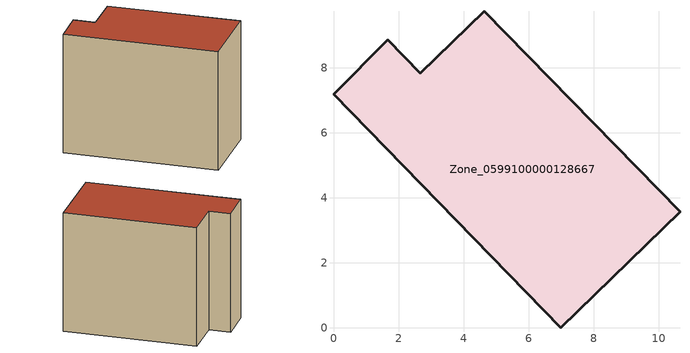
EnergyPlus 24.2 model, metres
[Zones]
Zone_0599100000128667
 floor ground (C_G): 6.99,0 0,7.18 1.68,8.87 2.67,7.83 4.63,9.74 10.65,3.57 z0
 wall outside (C_F): 2.67,7.83 1.68,8.87 0,7.18 6.99,0 10.65,3.57 4.63,9.74 2.67,7.83 z0:7.96
 roof outside (C_R): 10.65,3.57 4.63,9.74 2.67,7.83 1.68,8.87 0,7.18 6.99,0 z7.96
[BUILDING]
Pand.0599100000128667: North Axis=0; Terrain=City; Loads Convergence Tolerance Value=0.04; Temperature Convergence Tolerance Value=0.4; Solar Distribution=FullExterior; Maximum Number of Warmup Days=25; Minimum Number of Warmup Days=1
[Site:Location]
Rotterdam.The.Hague.AP_ZH_NLD Design_Conditions: Latitude=51.96; Longitude=4.45; Time Zone=1; Elevation=-4.5
[SITE:GROUNDTEMPERATURE:BUILDINGSURFACE]
18, 18, 18, 18, 18, 18, 18, 18, 18, 18, 18, 18
[MATERIAL] Thermal Absorptance=0.9; Solar Absorptance=0.7; Visible Absorptance=0.7
Name | Roughness | Thickness | Conductivity | Density | Specific Heat
G.TI.1975-1991 | MediumSmooth | 0.15 | 0.288461 | 540 | 1210
F.TI.1975-1991 | Rough | 0.3 | 0.230769 | 1920 | 840
R.TI.1975-1991 | MediumRough | 0.2 | 0.153846 | 1500 | 1000
[CONSTRUCTION]
C_G: G.TI.1975-1991
C_F: F.TI.1975-1991
C_R: R.TI.1975-1991
[ZONE]
Zone_0599100000128667: Type=1; Multiplier=1; Ceiling Height=Autocalculate; Volume=Autocalculate; Floor Area=autocalculate; Part of Total Floor Area=Yes
[ZONEINFILTRATION:DESIGNFLOWRATE]
Infil_Zone_0599100000128667: Zone or ZoneList or Space or SpaceList=Zone_0599100000128667; Schedule=AlwaysOn; Design Flow Rate Calculation Method=Flow/Area; Flow Rate per Floor Area=0.003; Constant Term Coefficient=1; Temperature Term Coefficient=0; Velocity Term Coefficient=0; Velocity Squared Term Coefficient=0
[HVACTEMPLATE:ZONE:IDEALLOADSAIRSYSTEM]
Zone_0599100000128667: Maximum Heating Supply Air Temperature=50; Minimum Cooling Supply Air Temperature=13; Maximum Heating Supply Air Humidity Ratio=0.0156; Minimum Cooling Supply Air Humidity Ratio=0.0077; Heating Limit=NoLimit; Cooling Limit=NoLimit; Dehumidification Control Type=ConstantSensibleHeatRatio; Cooling Sensible Heat Ratio=0.7; Dehumidification Setpoint=60; Humidification Control Type=None; Humidification Setpoint=30; Outdoor Air Method=None; Outdoor Air Flow Rate per Person=0.00944; Outdoor Air Flow Rate per Zone Floor Area=0; Outdoor Air Flow Rate per Zone=0; Demand Controlled Ventilation Type=None; Outdoor Air Economizer Type=NoEconomizer; Heat Recovery Type=None; Sensible Heat Recovery Effectiveness=0.7; Latent Heat Recovery Effectiveness=0.65
[ZONECONTROL:THERMOSTAT]
ThermostatControl_Zone_0599100000128667: Zone or ZoneList=Zone_0599100000128667; Control Type Schedule=DualSetpointControlType; Control 1=Thermostat_Zone_0599100000128667; Temperature Difference Between Cutout And Setpoint=0
[THERMOSTATSETPOINT:DUALSETPOINT]
Thermostat_Zone_0599100000128667: Heating Setpoint Temperature Schedule=HeatingSetpoint_Zone_0599100000128667; Cooling Setpoint Temperature Schedule=CoolingSetpoint_Zone_0599100000128667
[SCHEDULE:COMPACT]
HeatingSetpoint_Zone_0599100000128667: Through: 12/31, For: AllDays, Until: 24:00, 21
CoolingSetpoint_Zone_0599100000128667: Through: 12/31, For: AllDays, Until: 24:00, 24
DualSetpointControlType: Through: 12/31, For: AllDays, Until: 24:00, 4
AlwaysOn: Through: 12/31, For: AllDays, Until: 24:00, 1
